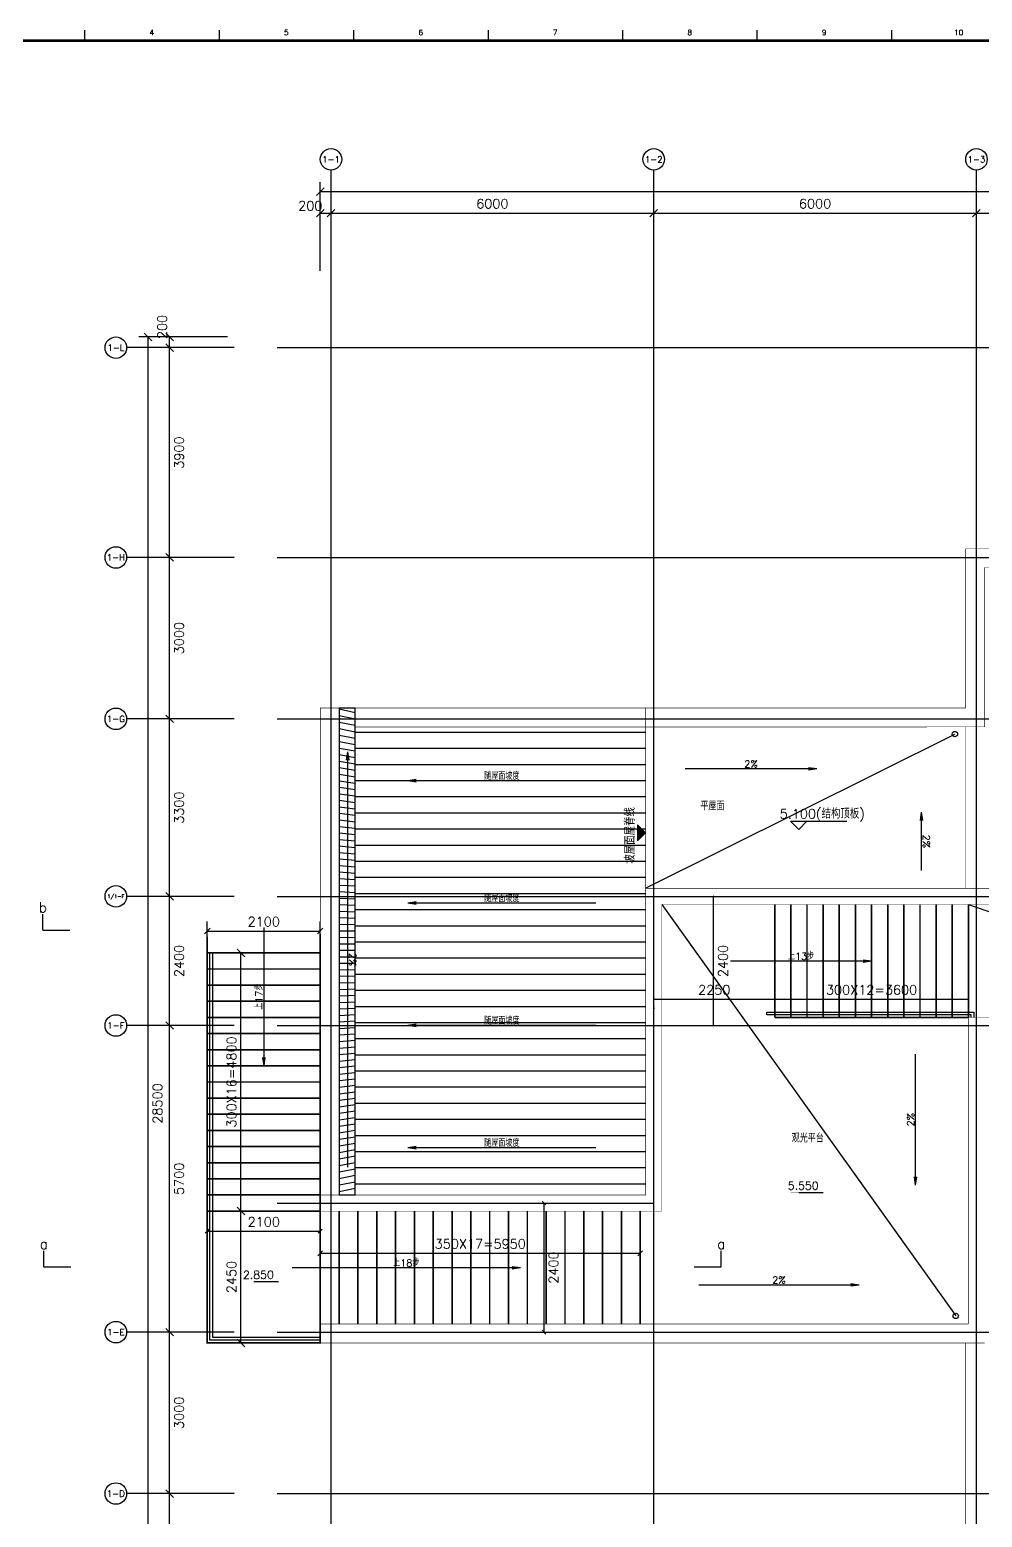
# Model space of a CAD drawing. Header units: inches. Extents: x 0 to 508000, y 0 to 738838.
# Drawn here: x 448830 to 466539, y 212441 to 240090 of the extents above; entities that cross this region are included whole.
import ezdxf
from ezdxf.enums import TextEntityAlignment as Align
from ezdxf.lldxf.tags import DXFTag

# ---------------------------------------------------------------- set-up
doc = ezdxf.new("R2010")
doc.units = ezdxf.units.IN
doc.header["$LTSCALE"] = 1000
doc.header["$MEASUREMENT"] = 0
doc.layers.get('0').update_dxf_attribs({"true_color": 0xffffff})
for name, color, linetype, true_color in [('AXIS', 3, 'Continuous', 0x00ff00), ('DIM_ELEV', 3, 'Continuous', 0x00ff00), ('DIM_SYMB', 3, 'Continuous', 0x00ff00), ('DOTE', 1, 'DOTE', 0xff0000), ('PUB_DIM', 3, 'Continuous', 0x00ff00), ('PUB_TEXT', 7, 'Continuous', 0xffffff), ('TK', 7, 'Continuous', 0xffffff), ('ZG-图框层', 4, 'Continuous', 0x00ffff)]:
    doc.layers.add(name, color=color, linetype=linetype, true_color=true_color)
doc.styles.add('ISOCP', font='txt.shx', dxfattribs={"height": 0.2, "bigfont": 'gbcbig.shx'})
doc.styles.add('TXTSTY_ANONYMOUS', font='txt.shx', dxfattribs={"height": 0.2, "bigfont": 'gbcbig.shx'})
tags = doc.linetypes.add('DOTE', pattern=[2.4200000000000004, 2, -0.2, 0.02, -0.2]).pattern_tags.tags
tags[10:11] = [DXFTag(74, 4), DXFTag(75, 0), DXFTag(340, '0'), DXFTag(46, 0.0), DXFTag(50, 0.0), DXFTag(44, 0.0), DXFTag(45, 0.0)]
tags[8:9] = [DXFTag(74, 4), DXFTag(75, 0), DXFTag(340, '0'), DXFTag(46, 0.0), DXFTag(50, 0.0), DXFTag(44, 0.0), DXFTag(45, 0.0)]
tags[6:7] = [DXFTag(74, 4), DXFTag(75, 0), DXFTag(340, '0'), DXFTag(46, 0.0), DXFTag(50, 0.0), DXFTag(44, 0.0), DXFTag(45, 0.0)]
tags[4:5] = [DXFTag(74, 4), DXFTag(75, 0), DXFTag(340, '0'), DXFTag(46, 0.0), DXFTag(50, 0.0), DXFTag(44, 0.0), DXFTag(45, 0.0)]

# ---------------------------------------------------------------- blocks, each defined once
blk = doc.blocks.new('DAnoyomous15156')
at = {"layer": 'DIM_SYMB', "lineweight": -3}
for p in [(453180.8985908031, 223404.8361809254), (453158.9205502272, 220987.2562478781), (453202.8766313791, 220987.2562478781)]:
    blk.add_line(p, (453180.8985908031, 220831.2972284555), dxfattribs=at)
at = {"layer": 'DIM_SYMB', "color": 7, "true_color": 0xffffff, "style": 'TXTSTY_ANONYMOUS'}
blk.add_text('上17步', height=131.25, rotation=90.00000250447816, dxfattribs=at).set_placement((453093.3985908031, 222118.0667047501), align=Align.MIDDLE_CENTER)
blk = doc.blocks.new('DAnoyomous15204')
at = {"layer": 'DIM_ELEV', "lineweight": -3}
blk.add_line((452997.2014049292, 216820.6890624762), (453452.7940135002, 216820.6890624762), dxfattribs=at)
at = {"layer": 'DIM_ELEV', "lineweight": -3, "const_width": 1}
blk.add_lwpolyline([(452847.2014049292, 216820.6890624762), (453147.2014049292, 216820.6890624762), (452997.2014049292, 216670.6890624762)], close=True, dxfattribs=at)
at = {"layer": 'DIM_ELEV', "color": 7, "true_color": 0xffffff, "style": 'TXTSTY_ANONYMOUS'}
blk.add_text('2.850', height=148.75, dxfattribs=at).set_placement((453367.8264049292, 216873.1890624762), align=Align.RIGHT)
blk = doc.blocks.new('DAnoyomous15208')
at = {"layer": 'DIM_ELEV', "lineweight": -3}
blk.add_line((463126.0876014233, 218477.3349642754), (463581.6802099943, 218477.3349642754), dxfattribs=at)
at = {"layer": 'DIM_ELEV', "lineweight": -3, "const_width": 1}
blk.add_lwpolyline([(462976.0876014233, 218477.3349642754), (463276.0876014233, 218477.3349642754), (463126.0876014233, 218327.3349642754)], close=True, dxfattribs=at)
at = {"layer": 'DIM_ELEV', "color": 7, "true_color": 0xffffff, "style": 'TXTSTY_ANONYMOUS'}
blk.add_text('5.550', height=148.75, dxfattribs=at).set_placement((463496.7126014233, 218529.8349642754), align=Align.RIGHT)
blk = doc.blocks.new('DAnoyomous15249')
at = {"layer": 'DIM_SYMB', "lineweight": -3}
for p in [(453709.4012269974, 217081.2972284555), (457797.5733495951, 217103.2752690315), (457797.5733495951, 217059.3191878796)]:
    blk.add_line(p, (457953.5323690176, 217081.2972284555), dxfattribs=at)
at = {"layer": 'DIM_SYMB', "color": 7, "true_color": 0xffffff, "style": 'TXTSTY_ANONYMOUS'}
blk.add_text('上18步', height=131.25, dxfattribs=at).set_placement((455831.4667979479, 217168.7972284555), align=Align.MIDDLE_CENTER)
blk = doc.blocks.new('DAnoyomous15254')
at = {"layer": 'DIM_SYMB', "lineweight": -3}
for p in [(461859.4012269974, 222781.2972284555), (464324.9395713806, 222803.2752690315), (464324.9395713806, 222759.3191878796)]:
    blk.add_line(p, (464480.8985908031, 222781.2972284555), dxfattribs=at)
at = {"layer": 'DIM_SYMB', "color": 7, "true_color": 0xffffff, "style": 'TXTSTY_ANONYMOUS'}
blk.add_text('上13步', height=131.25, dxfattribs=at).set_placement((463170.1499089003, 222868.7972284555), align=Align.MIDDLE_CENTER)
blk = doc.blocks.new('DAnoyomous15270')
at = {"layer": 'PUB_DIM', "lineweight": -3}
for p, q in [((452130.8985908031, 218001.8189823627), (452130.8985908031, 217581.9336179495)), ((454230.8985908031, 218001.8189823627), (454230.8985908031, 217581.9336179495)), ((452168.011564374, 217794.0465915203), (452093.7856172323, 217719.8206443787)), ((452130.8985908031, 217756.9336179495), (454230.8985908031, 217756.9336179495)), ((454268.011564374, 217794.0465915203), (454193.7856172323, 217719.8206443787))]:
    blk.add_line(p, q, dxfattribs=at)
at = {"layer": 'PUB_DIM', "color": 7, "true_color": 0xffffff, "style": 'TXTSTY_ANONYMOUS'}
blk.add_text('2100', height=175, dxfattribs=at).set_placement((453180.8985908031, 217931.9336179495), align=Align.MIDDLE_CENTER)
blk = doc.blocks.new('DAnoyomous15277')
at = {"layer": 'PUB_DIM', "lineweight": -3}
for p, q in [((458177.2831323147, 218281.2972284555), (458567.2000757456, 218281.2972284555)), ((458357.7359614372, 218315.7613427639), (458426.6641900539, 218246.8331141472)), ((458392.2000757456, 215881.2972284555), (458392.2000757456, 218281.2972284555)), ((458177.2831323147, 215881.2972284555), (458567.2000757456, 215881.2972284555)), ((458357.7359614372, 215915.7613427639), (458426.6641900539, 215846.8331141472))]:
    blk.add_line(p, q, dxfattribs=at)
at = {"layer": 'PUB_DIM', "color": 7, "true_color": 0xffffff, "style": 'TXTSTY_ANONYMOUS'}
blk.add_text('2400', height=175, rotation=90.00000250447816, dxfattribs=at).set_placement((458567.2000757456, 217081.2972284555), align=Align.MIDDLE_CENTER)
blk = doc.blocks.new('DAnoyomous15284')
at = {"layer": 'PUB_DIM', "lineweight": -3}
for p, q in [((461535.1834089756, 223990.517270565), (461553.6234931946, 223972.0771863461)), ((461544.4034510851, 221581.2972283363), (461544.4034510851, 223981.2972284555)), ((461615.0905833244, 223981.2972284555), (461719.4034510851, 223981.2972284555)), ((461535.1834089756, 221590.5172704458), (461553.6234931946, 221572.0771862268)), ((461615.0905833244, 221581.2972283363), (461719.4034510851, 221581.2972283363))]:
    blk.add_line(p, q, dxfattribs=at)
at = {"layer": 'PUB_DIM', "color": 7, "true_color": 0xffffff, "style": 'TXTSTY_ANONYMOUS'}
blk.add_text('2400', height=175, rotation=90.00000250447816, dxfattribs=at).set_placement((461719.4034510851, 222781.2972283363), align=Align.MIDDLE_CENTER)
blk = doc.blocks.new('DAnoyomous15306')
at = {"layer": 'DIM_SYMB', "lineweight": -3}
for p in [(454721.8646762371, 226511.2384403944), (454743.8427168131, 218950.3697708845), (454765.8207573891, 226511.2384403944)]:
    blk.add_line(p, (454743.8427168131, 226667.1974598169), dxfattribs=at)
at = {"layer": 'DIM_SYMB', "color": 7, "true_color": 0xffffff, "style": 'TXTSTY_ANONYMOUS'}
blk.add_text('2%', height=131.25, rotation=270.0000006832453, dxfattribs=at).set_placement((454831.3427168131, 222808.7836153507), align=Align.MIDDLE_CENTER)
blk = doc.blocks.new('DAnoyomous15340')
at = {"layer": 'DIM_SYMB', "lineweight": -3}
for p in [(465388.444809556, 225392.9933993816), (465410.422850132, 224459.590047121), (465432.400890708, 225392.9933993816)]:
    blk.add_line(p, (465410.422850132, 225548.9524188042), dxfattribs=at)
at = {"layer": 'DIM_SYMB', "color": 7, "true_color": 0xffffff, "style": 'TXTSTY_ANONYMOUS'}
blk.add_text('2%', height=131.25, rotation=270.0000006832453, dxfattribs=at).set_placement((465497.922850132, 225004.2712329626), align=Align.MIDDLE_CENTER)
blk = doc.blocks.new('DAnoyomous15345')
at = {"layer": 'DIM_SYMB', "lineweight": -3}
for p in [(461016.5308960676, 226356.1760219336), (463307.9304355383, 226378.1540625095), (463307.9304355383, 226334.1979813576)]:
    blk.add_line(p, (463463.8894549608, 226356.1760219336), dxfattribs=at)
at = {"layer": 'DIM_SYMB', "color": 7, "true_color": 0xffffff, "style": 'TXTSTY_ANONYMOUS'}
blk.add_text('2%', height=131.25, dxfattribs=at).set_placement((462240.2101755142, 226443.6760219336), align=Align.MIDDLE_CENTER)
blk = doc.blocks.new('DAnoyomous15350')
at = {"layer": 'DIM_SYMB', "lineweight": -3}
for p in [(456016.218978405, 226151.0893085003), (459354.364331007, 226129.1112679243), (456016.218978405, 226107.1332273483)]:
    blk.add_line(p, (455860.2599589825, 226129.1112679243), dxfattribs=at)
at = {"layer": 'DIM_SYMB', "color": 7, "true_color": 0xffffff, "style": 'TXTSTY_ANONYMOUS'}
blk.add_text('随屋面坡度', height=131.25, dxfattribs=at).set_placement((457607.3121449947, 226216.6112679243), align=Align.MIDDLE_CENTER)
blk = doc.blocks.new('DAnoyomous15355')
at = {"layer": 'DIM_SYMB', "lineweight": -3}
for p in [(456016.218978405, 223877.1822887659), (459354.364331007, 223855.2042481899), (456016.218978405, 223833.2262076139)]:
    blk.add_line(p, (455860.2599589825, 223855.2042481899), dxfattribs=at)
at = {"layer": 'DIM_SYMB', "color": 7, "true_color": 0xffffff, "style": 'TXTSTY_ANONYMOUS'}
blk.add_text('随屋面坡度', height=131.25, dxfattribs=at).set_placement((457607.3121449947, 223942.7042481899), align=Align.MIDDLE_CENTER)
blk = doc.blocks.new('DAnoyomous15360')
at = {"layer": 'DIM_SYMB', "lineweight": -3}
for p in [(456016.218978405, 221603.2752690315), (459354.364331007, 221581.2972284555), (456016.218978405, 221559.3191878796)]:
    blk.add_line(p, (455860.2599589825, 221581.2972284555), dxfattribs=at)
at = {"layer": 'DIM_SYMB', "color": 7, "true_color": 0xffffff, "style": 'TXTSTY_ANONYMOUS'}
blk.add_text('随屋面坡度', height=131.25, dxfattribs=at).set_placement((457607.3121449947, 221668.7972284555), align=Align.MIDDLE_CENTER)
blk = doc.blocks.new('DAnoyomous15365')
at = {"layer": 'DIM_SYMB', "lineweight": -3}
for p in [(456016.218978405, 219329.3682492971), (459354.364331007, 219307.3902087212), (456016.218978405, 219285.4121681452)]:
    blk.add_line(p, (455860.2599589825, 219307.3902087212), dxfattribs=at)
at = {"layer": 'DIM_SYMB', "color": 7, "true_color": 0xffffff, "style": 'TXTSTY_ANONYMOUS'}
blk.add_text('随屋面坡度', height=131.25, dxfattribs=at).set_placement((457607.3121449947, 219394.8902087212), align=Align.MIDDLE_CENTER)
blk = doc.blocks.new('DAnoyomous15372')
at = {"layer": 'DIM_SYMB', "lineweight": -3}
for p in [(465293.1745862961, 221050.5552643538), (465271.1965457201, 218766.5860042572), (465315.1526268721, 218766.5860042572)]:
    blk.add_line(p, (465293.1745862961, 218610.6269848347), dxfattribs=at)
at = {"layer": 'DIM_SYMB', "color": 7, "true_color": 0xffffff, "style": 'TXTSTY_ANONYMOUS'}
blk.add_text('2%', height=131.25, rotation=90.00000250447816, dxfattribs=at).set_placement((465205.6745862961, 219830.5911245346), align=Align.MIDDLE_CENTER)
blk = doc.blocks.new('DAnoyomous15377')
at = {"layer": 'DIM_SYMB', "lineweight": -3}
for p in [(464092.5918941498, 216784.9490698576), (461270.6572238207, 216762.9710292816), (464092.5918941498, 216740.9929887056)]:
    blk.add_line(p, (464248.5509135723, 216762.9710292816), dxfattribs=at)
at = {"layer": 'DIM_SYMB', "color": 7, "true_color": 0xffffff, "style": 'TXTSTY_ANONYMOUS'}
blk.add_text('2%', height=131.25, dxfattribs=at).set_placement((462759.6040686369, 216850.4710292816), align=Align.MIDDLE_CENTER)
blk = doc.blocks.new('DAnoyomous15506')
at = {"layer": 'AXIS', "lineweight": -3}
for p, q in [((452630.8985908031, 234181.2972284555), (450630.8985908031, 234181.2972284555)), ((452630.8985908031, 230281.2972284555), (450630.8985908031, 230281.2972284555)), ((452630.8985908031, 227281.2972284555), (450630.8985908031, 227281.2972284555)), ((452630.8985908031, 223981.2972284555), (450630.8985908031, 223981.2972284555)), ((452630.8985908031, 221581.2972284555), (450630.8985908031, 221581.2972284555)), ((452630.8985908031, 215881.2972284555), (450630.8985908031, 215881.2972284555)), ((452630.8985908031, 212881.2972284555), (450630.8985908031, 212881.2972284555))]:
    blk.add_line(p, q, dxfattribs=at)
for centre in [(450430.8985908031, 234181.2972284555), (450430.8985908031, 230281.2972284555), (450430.8985908031, 227281.2972284555), (450430.8985908031, 223981.2972284555), (450430.8985908031, 221581.2972284555), (450430.8985908031, 215881.2972284555), (450430.8985908031, 212881.2972284555)]:
    blk.add_circle(centre, 200, dxfattribs=at)
at = {"layer": 'AXIS', "color": 7, "true_color": 0xffffff, "style": 'TXTSTY_ANONYMOUS'}
for s, height, p in [('1-L', 116.6666641235352, (450430.8985908031, 234181.2972284555)), ('1-H', 116.6666641235352, (450430.8985908031, 230281.2972284555)), ('1-G', 116.6666641235352, (450430.8985908031, 227281.2972284555)), ('1/1-F', 70, (450430.8985908031, 223981.2972284555)), ('1-F', 116.6666641235352, (450430.8985908031, 221581.2972284555)), ('1-E', 116.6666641235352, (450430.8985908031, 215881.2972284555)), ('1-D', 116.6666641235352, (450430.8985908031, 212881.2972284555))]:
    blk.add_text(s, height=height, dxfattribs=at).set_placement(p, align=Align.MIDDLE_CENTER)
blk = doc.blocks.new('DAnoyomous15513')
at = {"layer": 'AXIS', "lineweight": -3}
for p, q in [((452505.8985908031, 234381.3618938923), (450855.8985908031, 234381.3618938923)), ((451101.6092689037, 234310.6512157917), (450960.1879127026, 234452.0725719929)), ((451030.8985908031, 205881.2972284555), (451030.8985908031, 234381.3618938923))]:
    blk.add_line(p, q, dxfattribs=at)
at = {"layer": 'AXIS', "color": 7, "true_color": 0xffffff, "style": 'TXTSTY_ANONYMOUS'}
blk.add_text('28500', height=175, rotation=90.00000250447816, dxfattribs=at).set_placement((451205.8985908031, 220131.3295612335), align=Align.MIDDLE_CENTER)
blk = doc.blocks.new('DAnoyomous15564')
at = {"layer": 'AXIS', "lineweight": -3}
for p, q in [((452505.8985908031, 234381.3618938923), (451255.8985908031, 234381.3618938923)), ((451501.6092689037, 234310.6512157917), (451360.1879127026, 234452.0725719929)), ((451501.6092689037, 234110.586550355), (451360.1879127026, 234252.0079065561)), ((451430.8985908031, 234181.2972284555), (451430.8985908031, 234381.3618938923)), ((452505.8985908031, 234181.2972284555), (451255.8985908031, 234181.2972284555)), ((451430.8985908031, 230281.2972284555), (451430.8985908031, 234181.2972284555)), ((451501.6092689037, 230210.586550355), (451360.1879127026, 230352.0079065561)), ((452505.8985908031, 230281.2972284555), (451255.8985908031, 230281.2972284555)), ((451430.8985908031, 227281.2972284555), (451430.8985908031, 230281.2972284555)), ((452505.8985908031, 227281.2972284555), (451255.8985908031, 227281.2972284555)), ((451501.6092689037, 227210.586550355), (451360.1879127026, 227352.0079065561)), ((451430.8985908031, 223981.2972284555), (451430.8985908031, 227281.2972284555)), ((452505.8985908031, 223981.2972284555), (451255.8985908031, 223981.2972284555)), ((451501.6092689037, 223910.586550355), (451360.1879127026, 224052.0079065561)), ((451430.8985908031, 221581.2972284555), (451430.8985908031, 223981.2972284555)), ((452505.8985908031, 221581.2972284555), (451255.8985908031, 221581.2972284555)), ((451501.6092689037, 221510.586550355), (451360.1879127026, 221652.0079065561)), ((451430.8985908031, 215881.2972284555), (451430.8985908031, 221581.2972284555)), ((451501.6092689037, 215810.586550355), (451360.1879127026, 215952.0079065561)), ((452505.8985908031, 215881.2972284555), (451255.8985908031, 215881.2972284555)), ((451430.8985908031, 212881.2972284555), (451430.8985908031, 215881.2972284555)), ((451501.6092689037, 212810.586550355), (451360.1879127026, 212952.0079065561)), ((452505.8985908031, 212881.2972284555), (451255.8985908031, 212881.2972284555)), ((451430.8985908031, 211331.2972284555), (451430.8985908031, 212881.2972284555))]:
    blk.add_line(p, q, dxfattribs=at)
at = {"layer": 'AXIS', "color": 7, "true_color": 0xffffff, "style": 'TXTSTY_ANONYMOUS'}
for s, p in [('200', (451293.3985908031, 234566.3618938923)), ('3900', (451605.8985908031, 232231.2972284555)), ('3000', (451605.8985908031, 228781.2972284555)), ('3300', (451605.8985908031, 225631.2972284555)), ('2400', (451605.8985908031, 222781.2972284555)), ('5700', (451605.8985908031, 218731.2972284555)), ('3000', (451605.8985908031, 214381.2972284555))]:
    blk.add_text(s, height=175, rotation=90.00000250447816, dxfattribs=at).set_placement(p, align=Align.MIDDLE_CENTER)
blk = doc.blocks.new('DAnoyomous15586')
at = {"layer": 'AXIS', "lineweight": -3}
for p, q in [((454430.8985908031, 235481.2972284555), (454430.8985908031, 237481.2972284555)), ((460430.8985908031, 235481.2972284555), (460430.8985908031, 237481.2972284555)), ((466430.8985908031, 235481.2972284555), (466430.8985908031, 237481.2972284555))]:
    blk.add_line(p, q, dxfattribs=at)
for centre in [(454430.8985908031, 237681.2972284555), (460430.8985908031, 237681.2972284555), (466430.8985908031, 237681.2972284555)]:
    blk.add_circle(centre, 200, dxfattribs=at)
at = {"layer": 'AXIS', "color": 7, "true_color": 0xffffff, "style": 'TXTSTY_ANONYMOUS'}
for s, p in [('1-1', (454430.8985908031, 237681.2972284555)), ('1-2', (460430.8985908031, 237681.2972284555)), ('1-3', (466430.8985908031, 237681.2972284555))]:
    blk.add_text(s, height=116.6666641235352, dxfattribs=at).set_placement(p, align=Align.MIDDLE_CENTER)
blk = doc.blocks.new('DAnoyomous15593')
at = {"layer": 'AXIS', "lineweight": -3}
for p, q in [((454230.8985908031, 235606.2972284555), (454230.8985908031, 237256.2972284555)), ((454160.1879127026, 237010.586550355), (454301.6092689037, 237152.0079065561)), ((454230.8985908031, 237081.2972284555), (490430.8985908031, 237081.2972284555))]:
    blk.add_line(p, q, dxfattribs=at)
blk = doc.blocks.new('DAnoyomous15624')
at = {"layer": 'AXIS', "lineweight": -3}
for p, q in [((454160.1879127026, 236610.586550355), (454301.6092689037, 236752.0079065561)), ((454230.8985908031, 235606.2972284555), (454230.8985908031, 236856.2972284555)), ((454230.8985908031, 236681.2972284555), (454430.8985908031, 236681.2972284555)), ((454360.1879127026, 236610.586550355), (454501.6092689037, 236752.0079065561)), ((454430.8985908031, 235606.2972284555), (454430.8985908031, 236856.2972284555)), ((454430.8985908031, 236681.2972284555), (460430.8985908031, 236681.2972284555)), ((460360.1879127026, 236610.586550355), (460501.6092689037, 236752.0079065561)), ((460430.8985908031, 235606.2972284555), (460430.8985908031, 236856.2972284555)), ((460430.8985908031, 236681.2972284555), (466430.8985908031, 236681.2972284555)), ((466360.1879127026, 236610.586550355), (466501.6092689037, 236752.0079065561)), ((466430.8985908031, 235606.2972284555), (466430.8985908031, 236856.2972284555)), ((466430.8985908031, 236681.2972284555), (472430.8985908031, 236681.2972284555))]:
    blk.add_line(p, q, dxfattribs=at)
at = {"layer": 'AXIS', "color": 7, "true_color": 0xffffff, "style": 'TXTSTY_ANONYMOUS'}
for s, p in [('200', (454045.8985908031, 236818.7972284555)), ('6000', (457430.8985908031, 236856.2972284555)), ('6000', (463430.8985908031, 236856.2972284555))]:
    blk.add_text(s, height=175, dxfattribs=at).set_placement(p, align=Align.MIDDLE_CENTER)
blk = doc.blocks.new('DAnoyomous15811')
at = {"layer": 'PUB_DIM', "lineweight": -3}
for p, q in [((452130.8985908031, 222936.5950292349), (452130.8985908031, 223512.2187184095)), ((454230.8985908031, 222936.5950292349), (454230.8985908031, 223512.2187184095)), ((452080.0201641321, 223286.3402917385), (452181.7770174742, 223388.0971450806)), ((452130.8985908031, 223337.2187184095), (454230.8985908031, 223337.2187184095)), ((454180.0201641321, 223286.3402917385), (454281.7770174742, 223388.0971450806))]:
    blk.add_line(p, q, dxfattribs=at)
at = {"layer": 'PUB_DIM', "color": 7, "true_color": 0xffffff, "style": 'TXTSTY_ANONYMOUS'}
blk.add_text('2100', height=175, dxfattribs=at).set_placement((453180.8985908031, 223512.2187184095), align=Align.MIDDLE_CENTER)
blk = doc.blocks.new('DAnoyomous15823')
at = {"layer": 'PUB_DIM', "lineweight": -3}
for p, q in [((453733.9250946045, 222931.2972284555), (452580.0984938145, 222931.2972284555)), ((452825.8091719151, 222860.586550355), (452684.3878157139, 223002.0079065561)), ((452755.0984938145, 218131.2972284555), (452755.0984938145, 222931.2972284555)), ((452825.8091719151, 218060.586550355), (452684.3878157139, 218202.0079065561)), ((453733.9250946045, 218131.2972284555), (452580.0984938145, 218131.2972284555)), ((452755.0984938145, 215681.2972284555), (452755.0984938145, 218131.2972284555)), ((453733.9250946045, 215681.2972284555), (452580.0984938145, 215681.2972284555)), ((452825.8091719151, 215610.586550355), (452684.3878157139, 215752.0079065561))]:
    blk.add_line(p, q, dxfattribs=at)
at = {"layer": 'PUB_DIM', "color": 7, "true_color": 0xffffff, "style": 'TXTSTY_ANONYMOUS'}
for s, p in [('300X16=4800', (452580.0984938145, 220531.2972284555)), ('2450', (452580.0984938145, 216906.2972284555))]:
    blk.add_text(s, height=175, rotation=90.00000250447816, dxfattribs=at).set_placement(p, align=Align.MIDDLE_CENTER)
blk = doc.blocks.new('DAnoyomous15836')
at = {"layer": 'PUB_DIM', "lineweight": -3}
for p, q in [((460432.8457200527, 222071.2483444214), (460428.9514615536, 222067.3540859222)), ((460430.8985908031, 222069.3012151718), (462680.8985908031, 222069.3012151718)), ((462682.8457200527, 222071.2483444214), (462678.9514615536, 222067.3540859222)), ((462680.8985908031, 222069.3012151718), (466280.8985908031, 222069.3012151718)), ((466282.8457200527, 222071.2483444214), (466278.9514615536, 222067.3540859222)), ((460430.8985908031, 221916.330467701), (460430.8985908031, 221894.3012151718)), ((462680.8985908031, 221916.330467701), (462680.8985908031, 221894.3012151718)), ((466280.8985908031, 221916.330467701), (466280.8985908031, 221894.3012151718))]:
    blk.add_line(p, q, dxfattribs=at)
at = {"layer": 'PUB_DIM', "color": 7, "true_color": 0xffffff, "style": 'TXTSTY_ANONYMOUS'}
for s, p in [('2250', (461555.8985908031, 222244.3012151718)), ('300X12=3600', (464480.8985908031, 222244.3012151718))]:
    blk.add_text(s, height=175, dxfattribs=at).set_placement(p, align=Align.MIDDLE_CENTER)
blk = doc.blocks.new('DAnoyomous15871')
at = {"layer": 'DIM_SYMB', "lineweight": -3}
for p, q in [((449091.9261058569, 217095.2481948137), (449091.9261058569, 217395.2481948137)), ((461685.0682774782, 217096.2481948137), (461685.0682774782, 217395.2481948137)), ((449091.9261058569, 217095.2481948137), (449591.9261058569, 217095.2481948137)), ((461185.0682774782, 217095.2481948137), (461685.0682774782, 217095.2481948137))]:
    blk.add_line(p, q, dxfattribs=at)
at = {"layer": 'DIM_SYMB', "color": 7, "true_color": 0xffffff, "style": 'TXTSTY_ANONYMOUS'}
for p in [(449091.9261058569, 217520.2481948137), (461685.0682774782, 217520.2481948137)]:
    blk.add_text('a', height=187.5, dxfattribs=at).set_placement(p, align=Align.MIDDLE_CENTER)
blk = doc.blocks.new('DAnoyomous15878')
at = {"layer": 'DIM_SYMB', "lineweight": -3}
for q in [(449074.111913085, 223652.6493309736), (449574.111913085, 223352.6493309736)]:
    blk.add_line((449074.111913085, 223352.6493309736), q, dxfattribs=at)
at = {"layer": 'DIM_SYMB', "color": 7, "true_color": 0xffffff, "style": 'TXTSTY_ANONYMOUS'}
blk.add_text('b', height=187.5, dxfattribs=at).set_placement((449074.111913085, 223777.6493309736), align=Align.MIDDLE_CENTER)
blk = doc.blocks.new('DAnoyomous18554')
at = {"layer": 'PUB_DIM', "lineweight": -3}
for p, q in [((454230.8985908031, 217666.7900215387), (454230.8985908031, 217171.7774168253)), ((460180.8985908031, 217666.7900215387), (460180.8985908031, 217171.7774168253)), ((454274.6519370079, 217390.5307630301), (454187.1452445984, 217303.0240706205)), ((454230.8985908031, 217346.7774168253), (460180.8985908031, 217346.7774168253)), ((460224.6519370079, 217390.5307630301), (460137.1452445984, 217303.0240706205))]:
    blk.add_line(p, q, dxfattribs=at)
at = {"layer": 'PUB_DIM', "color": 7, "true_color": 0xffffff, "style": 'TXTSTY_ANONYMOUS'}
blk.add_text('350X17=5950', height=175, dxfattribs=at).set_placement((457205.8985908031, 217521.7774168253), align=Align.MIDDLE_CENTER)
blk = doc.blocks.new('DAnoyomous39778')
at = {"layer": 'PUB_TEXT', "style": 'TXTSTY_ANONYMOUS'}
blk.add_text('坡屋面屋脊线', height=175, rotation=90.00000250447816, dxfattribs=at).set_placement((459903.3985906839, 224589.967949152), align=Align.TOP_LEFT)
blk = doc.blocks.new('DAnoyomous39785')
at = {"layer": 'PUB_TEXT', "style": 'TXTSTY_ANONYMOUS'}
blk.add_text('5.100(结构顶板)', height=175, dxfattribs=at).set_placement((462772.3952833414, 225604.6796517372), align=Align.TOP_LEFT)

msp = doc.modelspace()

# ---------------------------------------------------------------- hatches: boundary and pattern name
at = {"true_color": 0x848484}
h = msp.add_hatch(dxfattribs=at)
h.set_pattern_fill('玻璃', color=252, scale=2540, style=0)
h.set_pattern_definition([(0, (-814630006.321961, -579328645.215508), (0, 120), [])])
h.paths.add_polyline_path([(454580.8985908031, 218431.2972284555), (454880.8985908031, 218431.2972284555), (454880.8985908031, 227481.2972284555), (454580.8985908031, 227481.2972284555)], flags=0)
h = msp.add_hatch(dxfattribs=at)
h.set_pattern_fill('玻璃', color=252, scale=6350, style=0)
h.set_pattern_definition([(0, (-814630006.321961, -579442565.215508), (0, 300), [])])
h.paths.add_polyline_path([(454880.8985908031, 227131.2972284555), (454880.8985908031, 218431.2972284555), (460280.8985908031, 218431.2972284555), (460280.8985908031, 227131.2972284555)], flags=0)
at = {"layer": 'DIM_ELEV'}
msp.add_hatch(color=256, dxfattribs=at).paths.add_polyline_path([(460280.8985906839, 225163.3722045422), (460130.8985906839, 225313.3722045422), (460130.8985906839, 225013.3722045422)], flags=0)

# ---------------------------------------------------------------- linework, layer by layer
at = {"lineweight": -3}
for p, q in [((460280.8985908031, 224131.2972284555), (466030.0878829956, 226999.2728245258)), ((460580.8985908031, 223831.2972284555), (466046.003937006, 216183.060780406)), ((466280.8985908031, 223831.2972284555), (472052.5444842577, 221819.2634599209))]:
    msp.add_line(p, q, dxfattribs=at)
at = {"lineweight": -3, "const_width": 10}
for points in [[(460280.8985908031, 224131.2972284555), (460280.8985908031, 227481.2972284555), (466231.8779317141, 227481.2972284555), (466231.8779317141, 230442.8325189352), (484630.8985908031, 230442.8325189352), (484630.8985908031, 227481.2972284555), (490630.8985908031, 227481.2972284555), (490630.8985908031, 224131.2972284555)], [(460280.8985908031, 227131.2966208458), (466582.608751297, 227131.9501603842), (466582.6085855961, 230093.5647013187), (472580.8985908031, 230093.0683994293)], [(460280.8985908031, 227481.2972284555), (454230.8985908031, 227481.2972284555), (454230.8985908031, 218131.2972284555), (460580.8985908031, 218131.2972284555)], [(460280.8985908031, 227131.2972284555), (454880.8985908031, 227131.2972284555)], [(466232.608751297, 227131.9501603842), (466232.608751297, 224131.2972284555)], [(460280.8985908031, 224131.2972284555), (460280.8985908031, 218431.2972284555), (454230.8985908031, 218431.2972284555)], [(460280.8985908031, 224131.2972284555), (472280.8985908031, 224131.2972284555)], [(460580.8985908031, 223831.2972284555), (472580.8985908031, 223831.2972284555)], [(460580.8985908031, 223831.2972284555), (460580.8985908031, 218131.2972284555)], [(466280.8985908031, 221731.2972284555), (485131.046364069, 221731.2972284555)], [(466280.8985908031, 216031.2972284555), (466280.8985908031, 221731.2972284555)], [(466280.8985908031, 216031.2972284555), (454230.8985908031, 216031.2972284555)], [(454230.8985908031, 215681.2972284555), (466580.8985908031, 215681.2972284555)], [(484230.8985908031, 212281.2972284555), (466230.8985908031, 212281.2972284555), (466230.8985908031, 215681.2972284555)]]:
    msp.add_lwpolyline(points, dxfattribs=at)
at = {"lineweight": -3}
msp.add_lwpolyline([(454580.8985908031, 218431.2972284555), (454880.8985908031, 218431.2972284555), (454880.8985908031, 227481.2972284555), (454580.8985908031, 227481.2972284555)], close=True, dxfattribs=at)
at = {"color": 2, "lineweight": -3, "true_color": 0xffff00, "const_width": 30}
for points in [[(462680.8985908031, 223831.2972284555), (462680.8985908031, 221731.2972284555)], [(462980.8985908031, 223831.2972284555), (462980.8985908031, 221731.2972284555)], [(463280.8985908031, 223831.2972284555), (463280.8985908031, 221731.2972284555)], [(463580.8985908031, 223831.2972284555), (463580.8985908031, 221731.2972284555)], [(463880.8985908031, 223831.2972284555), (463880.8985908031, 221731.2972284555)], [(464180.8985908031, 223831.2972284555), (464180.8985908031, 221731.2972284555)], [(464480.8985908031, 223831.2972284555), (464480.8985908031, 221731.2972284555)], [(464780.8985908031, 223831.2972284555), (464780.8985908031, 221731.2972284555)], [(465080.8985908031, 223831.2972284555), (465080.8985908031, 221731.2972284555)], [(465380.8985908031, 223831.2972284555), (465380.8985908031, 221731.2972284555)], [(465680.8985908031, 223831.2972284555), (465680.8985908031, 221731.2972284555)], [(465980.8985908031, 223831.2972284555), (465980.8985908031, 221731.2972284555)], [(466280.8985908031, 223831.2972284555), (466280.8985908031, 221731.2972284555)], [(452130.8985908031, 218131.2972284555), (452130.8985908031, 223231.5882506371)], [(454230.8985908031, 215681.2972284555), (454230.8985908031, 223273.1191320419)], [(452130.8985908031, 222931.2972284555), (454230.8985908031, 222931.2972284555)], [(452130.8985908031, 222631.2972284555), (454230.8985908031, 222631.2972284555)], [(452130.8985908031, 222331.2972284555), (454230.8985908031, 222331.2972284555)], [(452130.8985908031, 222031.2972284555), (454230.8985908031, 222031.2972284555)], [(452130.8985908031, 221731.2972284555), (454230.8985908031, 221731.2972284555)], [(462680.8985908031, 221731.2972284555), (466280.8985908031, 221731.2972284555)], [(466280.8985908031, 221731.2972284555), (462680.8985908031, 221731.2972284555)], [(452130.8985908031, 221431.2972284555), (454230.8985908031, 221431.2972284555)], [(452130.8985908031, 221131.2972284555), (454230.8985908031, 221131.2972284555)], [(452130.8985908031, 220831.2972284555), (454230.8985908031, 220831.2972284555)], [(452130.8985908031, 220531.2972284555), (454230.8985908031, 220531.2972284555)], [(452130.8985908031, 220231.2972284555), (454230.8985908031, 220231.2972284555)], [(452130.8985908031, 219931.2972284555), (454230.8985908031, 219931.2972284555)], [(452130.8985908031, 219631.2972284555), (454230.8985908031, 219631.2972284555)], [(452130.8985908031, 219331.2972284555), (454230.8985908031, 219331.2972284555)], [(452130.8985908031, 219031.2972284555), (454230.8985908031, 219031.2972284555)], [(452130.8985908031, 218731.2972284555), (454230.8985908031, 218731.2972284555)], [(452130.8985908031, 218431.2972284555), (454230.8985908031, 218431.2972284555)], [(454230.8985908031, 218131.2972284555), (454230.8985908031, 216031.2972284555)], [(454580.8985908031, 218131.2972284555), (454580.8985908031, 216031.2972284555)], [(454930.8985908031, 218131.2972284555), (454930.8985908031, 216031.2972284555)], [(455280.8985908031, 218131.2972284555), (455280.8985908031, 216031.2972284555)], [(455630.8985908031, 218131.2972284555), (455630.8985908031, 216031.2972284555)], [(455980.8985908031, 218131.2972284555), (455980.8985908031, 216031.2972284555)], [(456330.8985908031, 218131.2972284555), (456330.8985908031, 216031.2972284555)], [(456680.8985908031, 218131.2972284555), (456680.8985908031, 216031.2972284555)], [(457030.8985908031, 218131.2972284555), (457030.8985908031, 216031.2972284555)], [(457380.8985908031, 218131.2972284555), (457380.8985908031, 216031.2972284555)], [(457730.8985908031, 218131.2972284555), (457730.8985908031, 216031.2972284555)], [(458080.8985908031, 218131.2972284555), (458080.8985908031, 216031.2972284555)], [(458430.8985908031, 218131.2972284555), (458430.8985908031, 216031.2972284555)], [(458780.8985908031, 218131.2972284555), (458780.8985908031, 216031.2972284555)], [(459130.8985908031, 218131.2972284555), (459130.8985908031, 216031.2972284555)], [(459480.8985908031, 218131.2972284555), (459480.8985908031, 216031.2972284555)], [(459830.8985908031, 218131.2972284555), (459830.8985908031, 216031.2972284555)], [(460180.8985908031, 218131.2972284555), (460180.8985908031, 216031.2972284555)]]:
    msp.add_lwpolyline(points, dxfattribs=at)
at = {"lineweight": -3}
for points in [[(454230.8985908031, 215731.2972284555), (452180.8985908031, 215731.2972284555), (452180.8985908031, 222931.2972284555)], [(454230.8985908031, 215781.2972284555), (452230.8985908031, 215781.2972284555), (452230.8985908031, 222931.2972284555)]]:
    msp.add_lwpolyline(points, dxfattribs=at)
at = {"color": 2, "lineweight": -3, "true_color": 0xffff00}
msp.add_lwpolyline([(466330.8985908031, 221731.2972284555), (466330.8985908031, 221781.2972284555), (462680.8985908031, 221781.2972284555), (462530.8985908031, 221781.2972284555), (462530.8985908031, 221831.2972284555), (462680.8985908031, 221831.2972284555), (466380.8985908031, 221831.2972284555), (466380.8985908031, 221731.2972284555)], dxfattribs=at)
at = {"color": 2, "lineweight": -3, "true_color": 0xffff00, "const_width": 30}
msp.add_lwpolyline([(452130.8985908031, 218131.2972284555), (454230.8985908031, 218131.2972284555), (454230.8985908031, 215681.2972284555), (452130.8985908031, 215681.2972284555)], close=True, dxfattribs=at)
at = {"lineweight": -3}
for centre in [(466030.0878829956, 226999.2728245258), (466046.003937006, 216183.060780406)]:
    msp.add_circle(centre, 50, dxfattribs=at)
at = {"layer": 'DIM_ELEV', "lineweight": -3}
for p, q in [((463126.0876014233, 225227.1796517372), (462976.0876014233, 225377.1796517372)), ((462976.0876014233, 225377.1796517372), (464019.1825174093, 225377.1796517372)), ((463126.0876014233, 225227.1796517372), (463276.0876014233, 225377.1796517372)), ((460280.8985906839, 225163.3722045422), (460130.8985906839, 225313.3722045422)), ((460130.8985906839, 225313.3722045422), (460130.8985906839, 225013.3722045422)), ((460280.8985906839, 225163.3722045422), (460130.8985906839, 225013.3722045422))]:
    msp.add_line(p, q, dxfattribs=at)
at = {"layer": 'DOTE', "lineweight": -3}
for p, q in [((454430.8985908031, 204681.2972284555), (454430.8985908031, 235481.2972284555)), ((460430.8985908031, 204681.2972284555), (460430.8985908031, 235481.2972284555)), ((466430.8985908031, 204681.2972284555), (466430.8985908031, 235481.2972284555)), ((453430.8985908031, 234181.2972284555), (491097.3894667625, 234181.2972284555)), ((453430.8985908031, 230281.2972284555), (491097.3426936865, 230281.2972284555)), ((453430.8985908031, 227281.2972284555), (491097.3067144156, 227281.2972284555)), ((453430.8985908031, 223981.2972284555), (491097.2671371698, 223981.2972284555)), ((453430.8985908031, 221581.2972284555), (491097.2383537292, 221581.2972284555)), ((453430.8985908031, 218281.2972284555), (460430.8985906839, 218281.2972285748)), ((453430.8985908031, 215881.2972284555), (491097.1699931622, 215881.2972284555)), ((453430.8985908031, 212881.2972284555), (491097.1340138912, 212881.2972284555))]:
    msp.add_line(p, q, dxfattribs=at)
at = {"layer": 'TK', "lineweight": -3}
for p, q in [((449849.9999786615, 240084.0907633305), (449849.9999786615, 239888.4308350086)), ((452349.9999786615, 240084.0907633305), (452349.9999786615, 239888.4308350086)), ((454849.9999786615, 240084.0907633305), (454849.9999786615, 239888.4308350086)), ((457349.9999786615, 240084.0907633305), (457349.9999786615, 239888.4308350086)), ((459849.9999786615, 240084.0907633305), (459849.9999786615, 239888.4308350086)), ((462349.9999786615, 240084.0907633305), (462349.9999786615, 239888.4308350086)), ((464849.9999786615, 240084.0907633305), (464849.9999786615, 239888.4308350086))]:
    msp.add_line(p, q, dxfattribs=at)
at = {"layer": 'ZG-图框层', "lineweight": -3, "const_width": 50}
msp.add_lwpolyline([(442349.9999786615, 198861.2607991695), (442349.9999786615, 239888.4308350086), (507499.9999985695, 239888.4308350086), (507499.9999985695, 198861.2607991695)], close=True, dxfattribs=at)

# ---------------------------------------------------------------- block references
at = {"layer": 'AXIS'}
for name in ['DAnoyomous15586', 'DAnoyomous15593', 'DAnoyomous15624', 'DAnoyomous15564', 'DAnoyomous15506', 'DAnoyomous15513']:
    msp.add_blockref(name, (0, 0), dxfattribs=at)
at = {"layer": 'DIM_ELEV'}
for name in ['DAnoyomous15208', 'DAnoyomous15204']:
    msp.add_blockref(name, (0, 0), dxfattribs=at)
at = {"layer": 'DIM_SYMB'}
for name in ['DAnoyomous15306', 'DAnoyomous15345', 'DAnoyomous15350', 'DAnoyomous15340', 'DAnoyomous15355', 'DAnoyomous15878', 'DAnoyomous15156', 'DAnoyomous15254', 'DAnoyomous15360', 'DAnoyomous15372', 'DAnoyomous15365', 'DAnoyomous15871', 'DAnoyomous15249', 'DAnoyomous15377']:
    msp.add_blockref(name, (0, 0), dxfattribs=at)
at = {"layer": 'PUB_DIM'}
for name in ['DAnoyomous15284', 'DAnoyomous15811', 'DAnoyomous15823', 'DAnoyomous15836', 'DAnoyomous15277', 'DAnoyomous15270', 'DAnoyomous18554']:
    msp.add_blockref(name, (0, 0), dxfattribs=at)
at = {"layer": 'PUB_TEXT'}
for name in ['DAnoyomous39785', 'DAnoyomous39778']:
    msp.add_blockref(name, (0, 0), dxfattribs=at)

# ---------------------------------------------------------------- texts
at = {"layer": 'PUB_TEXT', "style": 'TXTSTY_ANONYMOUS'}
for s, p in [('平屋面', (461298.2857298851, 225584.9757270813)), ('观光平台', (462996.887716651, 219409.2791135311))]:
    msp.add_text(s, height=148.75, dxfattribs=at).set_placement(p)
at = {"layer": 'TK', "style": 'ISOCP'}
for s, p in [('4', (451099.9999786615, 240040.3444695473)), ('5', (453599.9999786615, 240040.3444695473)), ('6', (456099.9999786615, 240040.3444695473)), ('7', (458599.9999786615, 240040.3444695473)), ('8', (461099.9999786615, 240040.3444695473)), ('9', (463599.9999786615, 240040.3444695473)), ('10', (466099.9999786615, 240040.3444695473))]:
    msp.add_text(s, height=100, dxfattribs=at).set_placement(p, align=Align.MIDDLE_CENTER)

doc.saveas('drawing.dxf')
